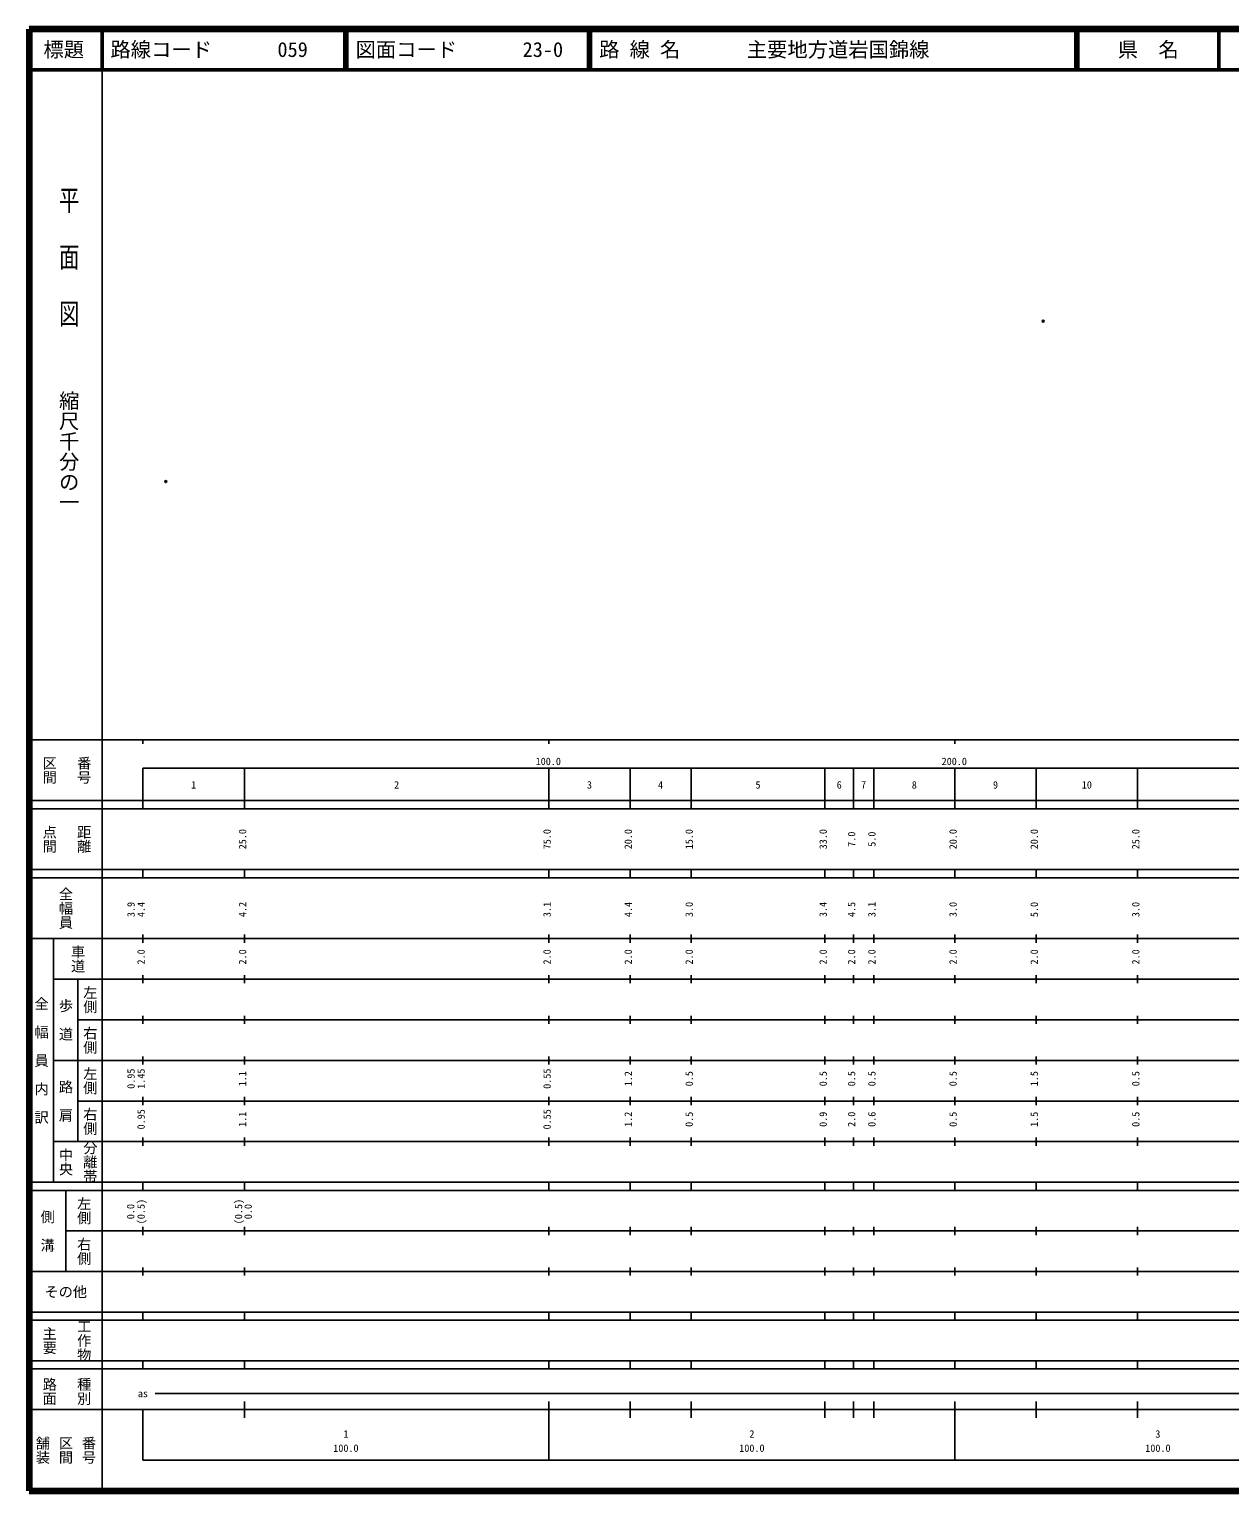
# Model space of a CAD drawing. Units: millimetres on the paper. Extents: x 40 to 680, y 20 to 380.
# Drawn here: x 40 to 335.7, y 20 to 380 of the extents above; entities that cross this region are included whole.
import ezdxf
from ezdxf.enums import TextEntityAlignment as Align

# ---------------------------------------------------------------- set-up
doc = ezdxf.new("R2010")
doc.units = ezdxf.units.MM
doc.header["$PDMODE"] = 32
doc.header["$PDSIZE"] = 0.5
doc.layers.add('M-OTRS', color=6, linetype='Continuous')
doc.layers.add('M-TTL-TXT', color=7, linetype='Continuous')
for name, color, linetype, lineweight in [('M-TTL', 2, 'Continuous', 140), ('M-TTL-BAND', 7, 'Continuous', 25), ('M-TTL-LINE', 7, 'Continuous', 50)]:
    doc.layers.add(name, color=color, linetype=linetype, lineweight=lineweight)
doc.styles.add('@ＭＳ ゴシック', font='')
doc.styles.add('ＭＳ ゴシック', font='')
doc.styles.get('@ＭＳ ゴシック').set_extended_font_data('@MS Gothic')
doc.styles.get('ＭＳ ゴシック').set_extended_font_data('MS Gothic')

msp = doc.modelspace()

# ---------------------------------------------------------------- linework, layer by layer
at = {"layer": 'M-OTRS'}
for p in [(289.761, 308.065), (73.621, 268.584)]:
    msp.add_point(p, dxfattribs=at)
at = {"layer": 'M-TTL'}
for p, q in [((40, 380), (40, 20)), ((680, 380), (40, 380)), ((40, 20), (680, 20))]:
    msp.add_line(p, q, dxfattribs=at)
at = {"layer": 'M-TTL-BAND'}
for p, q in [((58, 370), (58, 20)), ((40, 205), (579, 205)), ((68, 205), (68, 204)), ((168, 205), (168, 204)), ((268, 205), (268, 204)), ((68, 198), (579, 198)), ((68, 198), (68, 188)), ((93, 188), (93, 198)), ((168, 188), (168, 198)), ((188, 188), (188, 198)), ((203, 188), (203, 198)), ((236, 188), (236, 198)), ((243, 188), (243, 198)), ((248, 188), (248, 198)), ((268, 188), (268, 198)), ((288, 188), (288, 198)), ((313, 188), (313, 198)), ((40, 190), (579, 190)), ((40, 188), (579, 188)), ((40, 173), (579, 173)), ((68, 171), (68, 173)), ((93, 171), (93, 173)), ((168, 171), (168, 173)), ((188, 171), (188, 173)), ((203, 171), (203, 173)), ((236, 171), (236, 173)), ((243, 171), (243, 173)), ((248, 171), (248, 173)), ((268, 171), (268, 173)), ((288, 171), (288, 173)), ((313, 171), (313, 173)), ((40, 171), (579, 171)), ((40, 156), (579, 156)), ((46, 96), (46, 156)), ((68, 155), (68, 157)), ((93, 155), (93, 157)), ((168, 155), (168, 157)), ((188, 155), (188, 157)), ((203, 155), (203, 157)), ((236, 155), (236, 157)), ((243, 155), (243, 157)), ((248, 155), (248, 157)), ((268, 155), (268, 157)), ((288, 155), (288, 157)), ((313, 155), (313, 157)), ((46, 146), (579, 146)), ((52, 146), (52, 106)), ((68, 145), (68, 147)), ((93, 145), (93, 147)), ((168, 145), (168, 147)), ((188, 145), (188, 147)), ((203, 145), (203, 147)), ((236, 145), (236, 147)), ((243, 145), (243, 147)), ((248, 145), (248, 147)), ((268, 145), (268, 147)), ((288, 145), (288, 147)), ((313, 145), (313, 147)), ((68, 135), (68, 137)), ((93, 135), (93, 137)), ((168, 135), (168, 137)), ((188, 135), (188, 137)), ((203, 135), (203, 137)), ((236, 135), (236, 137)), ((243, 135), (243, 137)), ((248, 135), (248, 137)), ((268, 135), (268, 137)), ((288, 135), (288, 137)), ((313, 135), (313, 137)), ((52, 136), (579, 136)), ((46, 126), (579, 126)), ((68, 125), (68, 127)), ((93, 125), (93, 127)), ((168, 125), (168, 127)), ((188, 125), (188, 127)), ((203, 125), (203, 127)), ((236, 125), (236, 127)), ((243, 125), (243, 127)), ((248, 125), (248, 127)), ((268, 125), (268, 127)), ((288, 125), (288, 127)), ((313, 125), (313, 127)), ((52, 116), (579, 116)), ((68, 115), (68, 117)), ((93, 115), (93, 117)), ((168, 115), (168, 117)), ((188, 115), (188, 117)), ((203, 115), (203, 117)), ((236, 115), (236, 117)), ((243, 115), (243, 117)), ((248, 115), (248, 117)), ((268, 115), (268, 117)), ((288, 115), (288, 117)), ((313, 115), (313, 117)), ((46, 106), (579, 106)), ((68, 105), (68, 107)), ((93, 105), (93, 107)), ((168, 105), (168, 107)), ((188, 105), (188, 107)), ((203, 105), (203, 107)), ((236, 105), (236, 107)), ((243, 105), (243, 107)), ((248, 105), (248, 107)), ((268, 105), (268, 107)), ((288, 105), (288, 107)), ((313, 105), (313, 107)), ((40, 96), (579, 96)), ((40, 94), (579, 94)), ((49, 94), (49, 74)), ((68, 94), (68, 96)), ((93, 94), (93, 96)), ((168, 94), (168, 96)), ((188, 94), (188, 96)), ((203, 94), (203, 96)), ((236, 94), (236, 96)), ((243, 94), (243, 96)), ((248, 94), (248, 96)), ((268, 94), (268, 96)), ((288, 94), (288, 96)), ((313, 94), (313, 96)), ((49, 84), (579, 84)), ((68, 83), (68, 85)), ((93, 83), (93, 85)), ((168, 83), (168, 85)), ((188, 83), (188, 85)), ((203, 83), (203, 85)), ((236, 83), (236, 85)), ((243, 83), (243, 85)), ((248, 83), (248, 85)), ((268, 83), (268, 85)), ((288, 83), (288, 85)), ((313, 83), (313, 85)), ((40, 74), (579, 74)), ((68, 73), (68, 75)), ((93, 73), (93, 75)), ((168, 73), (168, 75)), ((188, 73), (188, 75)), ((203, 73), (203, 75)), ((236, 73), (236, 75)), ((243, 73), (243, 75)), ((248, 73), (248, 75)), ((268, 73), (268, 75)), ((288, 73), (288, 75)), ((313, 73), (313, 75)), ((40, 64), (579, 64)), ((40, 62), (579, 62)), ((68, 62), (68, 64)), ((93, 62), (93, 64)), ((168, 62), (168, 64)), ((188, 62), (188, 64)), ((203, 62), (203, 64)), ((236, 62), (236, 64)), ((243, 62), (243, 64)), ((248, 62), (248, 64)), ((268, 62), (268, 64)), ((288, 62), (288, 64)), ((313, 62), (313, 64)), ((40, 52), (579, 52)), ((68, 50), (68, 52)), ((93, 50), (93, 52)), ((168, 50), (168, 52)), ((188, 50), (188, 52)), ((203, 50), (203, 52)), ((236, 50), (236, 52)), ((243, 50), (243, 52)), ((248, 50), (248, 52)), ((268, 50), (268, 52)), ((288, 50), (288, 52)), ((313, 50), (313, 52)), ((40, 50), (579, 50)), ((71, 44), (565, 44)), ((40, 40), (579, 40)), ((68, 40), (68, 27.5)), ((93, 38), (93, 42)), ((168, 27.5), (168, 42)), ((188, 38), (188, 42)), ((203, 38), (203, 42)), ((236, 38), (236, 42)), ((243, 38), (243, 42)), ((248, 38), (248, 42)), ((268, 27.5), (268, 42)), ((288, 38), (288, 42)), ((313, 38), (313, 42)), ((68, 27.5), (579, 27.5))]:
    msp.add_line(p, q, dxfattribs=at)
at = {"layer": 'M-TTL-LINE'}
for p, q in [((58, 380), (58, 370)), ((117.75, 380), (117.75, 370)), ((118.25, 380), (118.25, 370)), ((177.75, 380), (177.75, 370)), ((178.25, 380), (178.25, 370)), ((297.75, 380), (297.75, 370)), ((298.25, 380), (298.25, 370)), ((333, 380), (333, 370)), ((40, 370), (680, 370))]:
    msp.add_line(p, q, dxfattribs=at)

# ---------------------------------------------------------------- texts
at = {"layer": 'M-TTL-BAND', "style": '@ＭＳ ゴシック', "width": 1.4}
msp.add_text('平  面  図', height=3.666, rotation=270, dxfattribs=at).set_placement((49.777, 306.475), align=Align.MIDDLE_RIGHT)
at = {"layer": 'M-TTL-BAND', "style": '@ＭＳ ゴシック'}
msp.add_text('縮尺千分の一', height=3.666, rotation=270, dxfattribs=at).set_placement((49.777, 261.03), align=Align.MIDDLE_RIGHT)
for s, p in [('区間', (45, 197.5)), ('番号', (53.5, 197.5)), ('点間', (45, 180.5)), ('距離', (53.5, 180.5)), ('全幅員', (49, 163.5)), ('車道', (52, 151)), ('左側', (55, 141)), ('全\u3000幅\u3000員\u3000内\u3000訳', (43, 126)), ('歩\u3000道', (49, 136)), ('右側', (55, 131)), ('左側', (55, 121)), ('路\u3000肩', (49, 116)), ('右側', (55, 111)), ('分離帯', (55, 101)), ('中央', (49, 101)), ('左側', (53.5, 89)), ('側\u3000溝', (44.5, 84)), ('右側', (53.5, 79)), ('工作物', (53.5, 57)), ('主要', (45, 57)), ('路面', (45, 44.5)), ('種別', (53.5, 44.5)), ('舗装', (43.333, 30)), ('区間', (49, 30)), ('番号', (54.667, 30))]:
    msp.add_text(s, height=2.566, rotation=270, dxfattribs=at).set_placement(p, align=Align.MIDDLE_CENTER)
at = {"layer": 'M-TTL-BAND', "style": 'ＭＳ ゴシック'}
for s, p in [('100.0', (167.844, 198.195)), ('200.0', (267.844, 198.195)), ('1', (80.5, 192.405)), ('2', (130.5, 192.405)), ('3', (178, 192.405)), ('4', (195.5, 192.405)), ('5', (219.5, 192.405)), ('6', (239.5, 192.405)), ('7', (245.5, 192.405)), ('8', (258, 192.405)), ('9', (278, 192.405)), ('10', (300.5, 192.405)), ('as', (68, 42.5)), ('1', (118, 32.523)), ('2', (218, 32.523)), ('3', (318, 32.523)), ('100.0', (118, 29.033)), ('100.0', (218, 29.033)), ('100.0', (318, 29.033))]:
    msp.add_text(s, height=1.833, dxfattribs=at).set_placement(p, align=Align.BOTTOM_CENTER)
for s, p in [('25.0', (94, 180.5)), ('75.0', (169, 180.5)), ('20.0', (189, 180.5)), ('15.0', (204, 180.5)), ('33.0', (237, 180.5)), ('7.0', (244, 180.5)), ('5.0', (249, 180.5)), ('20.0', (269, 180.5)), ('20.0', (289, 180.5)), ('25.0', (314, 180.5)), ('3.9', (66.524, 163.174)), ('4.4', (69, 163.174)), ('4.2', (94, 163.174)), ('3.1', (169, 163.174)), ('4.4', (189, 163.174)), ('3.0', (204, 163.174)), ('3.4', (237, 163.174)), ('4.5', (244, 163.174)), ('3.1', (249, 163.174)), ('3.0', (269, 163.174)), ('5.0', (289, 163.174)), ('3.0', (314, 163.174)), ('2.0', (69, 151.5)), ('2.0', (94, 151.5)), ('2.0', (169, 151.5)), ('2.0', (189, 151.5)), ('2.0', (204, 151.5)), ('2.0', (237, 151.5)), ('2.0', (244, 151.5)), ('2.0', (249, 151.5)), ('2.0', (269, 151.5)), ('2.0', (289, 151.5)), ('2.0', (314, 151.5)), ('0.95', (66.524, 121.5)), ('1.45', (69, 121.5)), ('1.1', (94, 121.5)), ('0.55', (169, 121.5)), ('1.2', (189, 121.5)), ('0.5', (204, 121.5)), ('0.5', (237, 121.5)), ('0.5', (244, 121.5)), ('0.5', (249, 121.5)), ('0.5', (269, 121.5)), ('1.5', (289, 121.5)), ('0.5', (314, 121.5)), ('0.95', (69, 111.5)), ('1.1', (94, 111.5)), ('0.55', (169, 111.5)), ('1.2', (189, 111.5)), ('0.5', (204, 111.5)), ('0.9', (237, 111.5)), ('2.0', (244, 111.5)), ('0.6', (249, 111.5)), ('0.5', (269, 111.5)), ('1.5', (289, 111.5)), ('0.5', (314, 111.5)), ('0.0', (66.429, 88.764)), ('(0.5)', (69, 88.764)), ('(0.5)', (93, 88.764)), ('0.0', (95.37, 88.764))]:
    msp.add_text(s, height=1.833, rotation=90, dxfattribs=at).set_placement(p, align=Align.BOTTOM_CENTER)
msp.add_text('その他', height=2.566, dxfattribs=at).set_placement((49, 69), align=Align.MIDDLE_CENTER)
at = {"layer": 'M-TTL-TXT', "style": 'ＭＳ ゴシック'}
for s, p in [('標題', (48.5, 375)), ('県\u3000名', (315.625, 375))]:
    msp.add_text(s, height=3.666, dxfattribs=at).set_placement(p, align=Align.MIDDLE_CENTER)
for s, p in [('路線コード', (60, 375)), ('059', (101.142, 375)), ('図面コード', (120.38, 375)), ('23-0', (161.521, 375)), ('路 線 名', (180.38, 375)), ('主要地方道岩国錦線', (216.734, 375))]:
    msp.add_text(s, height=3.666, dxfattribs=at).set_placement(p, align=Align.MIDDLE_LEFT)

doc.saveas('drawing.dxf')
